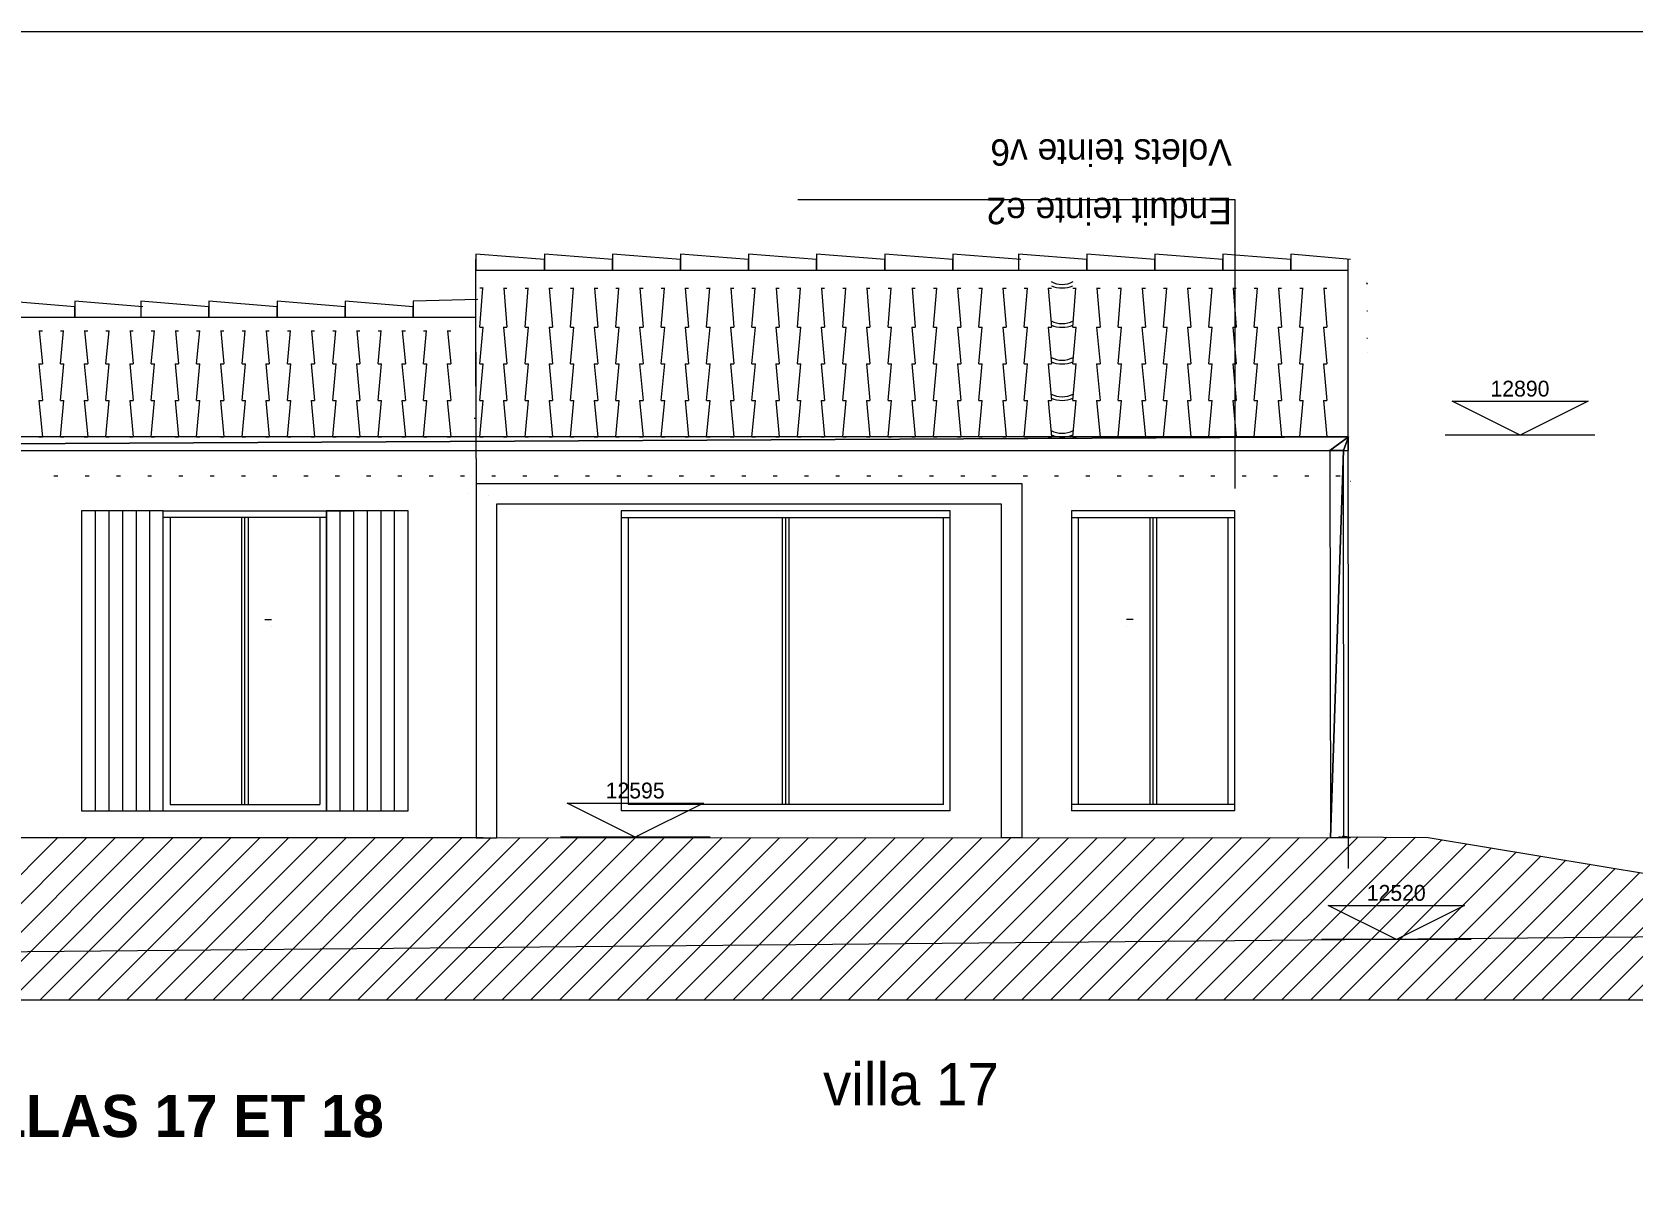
# Model space of a CAD drawing. Header units: metres. Extents: x -36.1 to 26, y -0.1 to 41.9.
# Drawn here: x -1.2 to 10.55, y 33.36 to 41.86 of the extents above; entities that cross this region are included whole.
import ezdxf
from ezdxf.enums import TextEntityAlignment as Align
from ezdxf.lldxf.tags import DXFTag

# ---------------------------------------------------------------- set-up
doc = ezdxf.new("R2010")
doc.units = ezdxf.units.M
doc.header["$MEASUREMENT"] = 0
for name, color, linetype in [('Calque commun', 7, 'Continuous'), ('Calque59', 7, 'Continuous'), ('Calque79', 7, 'Continuous'), ('Textes', 7, 'Continuous')]:
    doc.layers.add(name, color=color, linetype=linetype)
doc.styles.add('Century Gothic11', font='GOTHIC.TTF', dxfattribs={"height": 0.193938})
doc.styles.add('Century Gothic2', font='GOTHIC.TTF', dxfattribs={"height": 0.116363})
doc.styles.add('Century Gothic8', font='GOTHICB.TTF', dxfattribs={"height": 0.31023})
doc.styles.add('Century Gothic9', font='GOTHIC.TTF', dxfattribs={"height": 0.310302})
tags = doc.linetypes.add('HIDDEN', pattern=[0.375, 0.25, -0.125]).pattern_tags.tags
tags[6:7] = [DXFTag(74, 4), DXFTag(75, 0), DXFTag(340, '0'), DXFTag(46, 1.0), DXFTag(50, 0.0), DXFTag(44, 0.0), DXFTag(45, 0.0)]
tags[4:5] = [DXFTag(74, 4), DXFTag(75, 0), DXFTag(340, '0'), DXFTag(46, 1.0), DXFTag(50, 0.0), DXFTag(44, 0.0), DXFTag(45, 0.0)]

# ---------------------------------------------------------------- blocks, each defined once
blk = doc.blocks.new('Block4')
at = {"layer": 'Calque commun', "color": 0, "linetype": 'Continuous', "lineweight": 9}
blk.add_line((-0.55, 0), (0.55, 0), dxfattribs=at)
blk.add_polyline3d([(-0.5, 0.25, 0), (0, 0, 0), (0.5, 0.25, 0), (-0.5, 0.25, 0)], dxfattribs=at)
blk = doc.blocks.new('Lvl1')
at = {"layer": 'Calque commun', "color": 0, "linetype": 'ByBlock', "lineweight": -2}
blk.add_blockref('Block4', (0, 0), dxfattribs=at)
blk = doc.blocks.new('new234')
at = {"layer": 'Calque commun', "color": 5, "linetype": 'ByBlock', "lineweight": -2, "extrusion": (0, 0, -1), "xscale": -1, "yscale": -1, "zscale": -1, "rotation": -180}
blk.add_blockref('Lvl1', (-8.82, 35.189), dxfattribs=at)
at = {"layer": 'Calque commun', "color": 5, "linetype": 'ByBlock', "lineweight": -2, "style": 'Century Gothic2'}
blk.add_text('12520', height=0.1164, dxfattribs=at).set_placement((8.819, 35.439), align=Align.BOTTOM_CENTER)
blk = doc.blocks.new('new236')
at = {"layer": 'Calque commun', "color": 5, "linetype": 'ByBlock', "lineweight": -2, "extrusion": (0, 0, -1), "xscale": -1, "yscale": -1, "zscale": -1, "rotation": -180}
blk.add_blockref('Lvl1', (-9.729, 38.894), dxfattribs=at)
at = {"layer": 'Calque commun', "color": 5, "linetype": 'ByBlock', "lineweight": -2, "style": 'Century Gothic2'}
blk.add_text('12890', height=0.1164, dxfattribs=at).set_placement((9.728, 39.144), align=Align.BOTTOM_CENTER)
blk = doc.blocks.new('new240')
at = {"layer": 'Calque commun', "color": 5, "linetype": 'ByBlock', "lineweight": -2, "extrusion": (0, 0, -1), "xscale": -1, "yscale": -1, "zscale": -1, "rotation": -180}
blk.add_blockref('Lvl1', (-3.229, 35.941), dxfattribs=at)
at = {"layer": 'Calque commun', "color": 5, "linetype": 'ByBlock', "lineweight": -2, "style": 'Century Gothic2'}
blk.add_text('12595', height=0.1164, dxfattribs=at).set_placement((3.228, 36.191), align=Align.BOTTOM_CENTER)
blk = doc.blocks.new('hatch5')
at = {"layer": 'Calque commun', "color": 8, "linetype": 'Continuous', "lineweight": 9}
for p, q in [((0.961, 36.135), (0.961, 38.34)), ((1.061, 36.135), (1.061, 38.34)), ((1.161, 36.135), (1.161, 38.34)), ((1.261, 36.135), (1.261, 38.34)), ((1.361, 36.135), (1.361, 38.34)), ((1.461, 36.135), (1.461, 38.34))]:
    blk.add_line(p, q, dxfattribs=at)
mesh = blk.add_polyface(dxfattribs=at)
corners = [(0.961, 38.34), (0.961, 36.135), (1.561, 36.135), (1.561, 38.34)]
mesh.append_faces([[corners[k] for k in face] for face in [(0, 1, 2, 3)]], dxfattribs={"color": 8})
blk = doc.blocks.new('hatch6')
at = {"layer": 'Calque commun', "color": 8, "linetype": 'Continuous', "lineweight": 9}
for p, q in [((-0.839, 38.34), (-0.839, 36.135)), ((-0.739, 38.34), (-0.739, 36.135)), ((-0.639, 38.34), (-0.639, 36.135)), ((-0.539, 38.34), (-0.539, 36.135)), ((-0.439, 38.34), (-0.439, 36.135)), ((-0.339, 38.34), (-0.339, 36.135))]:
    blk.add_line(p, q, dxfattribs=at)
mesh = blk.add_polyface(dxfattribs=at)
corners = [(-0.239, 38.34), (-0.839, 38.34), (-0.839, 36.135), (-0.239, 36.135)]
mesh.append_faces([[corners[k] for k in face] for face in [(0, 1, 2, 3)]], dxfattribs={"color": 8})
blk = doc.blocks.new('toit facade 17 18')
at = {"layer": 'Calque commun', "color": 7, "linetype": 'Continuous', "lineweight": 9}
for p, q in [((83.629, -19.825), (83.628, -18.469)), ((90.038, -22.944), (90.037, -18.469)), ((83.629, -19.93), (83.628, -18.871))]:
    blk.add_line(p, q, dxfattribs=at)
at = {"layer": 'Calque commun', "color": 32, "linetype": 'Continuous', "lineweight": 9}
blk.add_line((83.616, -19.635), (83.625, -19.635), dxfattribs=at)
at = {"layer": 'Calque59', "color": 32, "linetype": 'Continuous', "lineweight": 9}
for p, q in [((83.656, -18.677), (83.681, -18.677)), ((83.656, -18.966), (83.679, -18.678)), ((83.831, -18.678), (83.856, -18.678)), ((83.833, -18.678), (83.856, -18.966)), ((83.99, -18.966), (84.013, -18.678)), ((83.99, -18.678), (84.015, -18.678)), ((84.165, -18.678), (84.19, -18.678)), ((84.166, -18.678), (84.19, -18.966)), ((84.323, -18.966), (84.346, -18.678)), ((84.323, -18.678), (84.348, -18.678)), ((84.498, -18.678), (84.523, -18.678)), ((84.5, -18.678), (84.523, -18.966)), ((84.656, -18.966), (84.679, -18.678)), ((84.656, -18.678), (84.681, -18.678)), ((84.831, -18.678), (84.856, -18.678)), ((84.833, -18.678), (84.856, -18.966)), ((84.99, -18.966), (85.013, -18.678)), ((84.99, -18.678), (85.015, -18.678)), ((85.165, -18.678), (85.19, -18.678)), ((85.166, -18.678), (85.19, -18.966)), ((85.323, -18.966), (85.346, -18.678)), ((85.323, -18.678), (85.348, -18.678)), ((85.498, -18.678), (85.523, -18.678)), ((85.5, -18.678), (85.523, -18.966)), ((85.656, -18.966), (85.679, -18.678)), ((85.656, -18.678), (85.681, -18.678)), ((85.831, -18.678), (85.856, -18.678)), ((85.833, -18.678), (85.856, -18.966)), ((85.99, -18.966), (86.013, -18.678)), ((85.99, -18.678), (86.015, -18.678)), ((86.165, -18.678), (86.19, -18.678)), ((86.166, -18.678), (86.19, -18.966)), ((86.323, -18.966), (86.346, -18.678)), ((86.323, -18.678), (86.348, -18.678)), ((86.498, -18.678), (86.523, -18.678)), ((86.5, -18.678), (86.523, -18.966)), ((86.656, -18.966), (86.679, -18.678)), ((86.656, -18.678), (86.681, -18.678)), ((86.831, -18.678), (86.856, -18.678)), ((86.833, -18.678), (86.856, -18.966)), ((86.99, -18.966), (87.013, -18.678)), ((86.99, -18.678), (87.015, -18.678)), ((87.165, -18.678), (87.19, -18.678)), ((87.166, -18.678), (87.19, -18.966)), ((87.323, -18.966), (87.346, -18.678)), ((87.323, -18.678), (87.348, -18.678)), ((87.498, -18.678), (87.523, -18.678)), ((87.5, -18.678), (87.523, -18.966)), ((87.656, -18.966), (87.679, -18.678)), ((87.656, -18.678), (87.681, -18.678)), ((87.831, -18.678), (87.856, -18.678)), ((87.833, -18.678), (87.856, -18.966)), ((88.013, -18.966), (88.036, -18.678)), ((88.013, -18.678), (88.038, -18.678)), ((88.188, -18.678), (88.213, -18.678)), ((88.19, -18.678), (88.213, -18.966)), ((88.346, -18.966), (88.369, -18.678)), ((88.346, -18.678), (88.371, -18.678)), ((88.521, -18.678), (88.546, -18.678)), ((88.523, -18.678), (88.546, -18.966)), ((88.68, -18.966), (88.703, -18.678)), ((88.68, -18.678), (88.705, -18.678)), ((88.855, -18.678), (88.879, -18.678)), ((88.856, -18.678), (88.879, -18.966)), ((89.013, -18.966), (89.036, -18.678)), ((89.013, -18.678), (89.038, -18.678)), ((89.188, -18.678), (89.213, -18.678)), ((89.19, -18.678), (89.213, -18.966)), ((89.346, -18.966), (89.369, -18.678)), ((89.346, -18.678), (89.371, -18.678)), ((89.521, -18.678), (89.546, -18.678)), ((89.523, -18.678), (89.546, -18.966)), ((89.68, -18.966), (89.703, -18.678)), ((89.68, -18.678), (89.705, -18.678)), ((89.855, -18.678), (89.879, -18.678)), ((89.856, -18.678), (89.879, -18.966)), ((80.418, -18.993), (80.443, -18.993)), ((80.42, -18.993), (80.443, -19.235)), ((80.576, -19.235), (80.599, -18.993)), ((80.576, -18.993), (80.601, -18.993)), ((80.751, -18.993), (80.776, -18.993)), ((80.753, -18.993), (80.776, -19.235)), ((80.91, -19.235), (80.933, -18.993)), ((80.91, -18.993), (80.935, -18.993)), ((81.085, -18.993), (81.11, -18.993)), ((81.087, -18.993), (81.11, -19.235)), ((81.243, -19.235), (81.266, -18.993)), ((81.243, -18.993), (81.268, -18.993)), ((81.418, -18.993), (81.443, -18.993)), ((81.42, -18.993), (81.443, -19.235)), ((81.576, -19.235), (81.599, -18.993)), ((81.576, -18.993), (81.601, -18.993)), ((81.751, -18.993), (81.776, -18.993)), ((81.753, -18.993), (81.776, -19.235)), ((81.91, -19.235), (81.933, -18.993)), ((81.91, -18.993), (81.935, -18.993)), ((82.085, -18.993), (82.11, -18.993)), ((82.087, -18.993), (82.11, -19.235)), ((82.243, -19.235), (82.266, -18.993)), ((82.243, -18.993), (82.268, -18.993)), ((82.418, -18.993), (82.443, -18.993)), ((82.42, -18.993), (82.443, -19.235)), ((82.576, -19.235), (82.599, -18.993)), ((82.576, -18.993), (82.601, -18.993)), ((82.751, -18.993), (82.776, -18.993)), ((82.753, -18.993), (82.776, -19.235)), ((82.91, -19.235), (82.933, -18.993)), ((82.91, -18.993), (82.935, -18.993)), ((83.085, -18.993), (83.11, -18.993)), ((83.087, -18.993), (83.11, -19.235)), ((83.243, -19.235), (83.266, -18.993)), ((83.243, -18.993), (83.268, -18.993)), ((83.418, -18.993), (83.443, -18.993)), ((83.42, -18.993), (83.443, -19.235)), ((83.656, -19.234), (83.681, -18.966)), ((83.656, -18.966), (83.681, -18.966)), ((83.831, -18.966), (83.856, -19.235)), ((83.831, -18.966), (83.856, -18.966)), ((83.99, -19.235), (84.015, -18.966)), ((83.99, -18.966), (84.015, -18.966)), ((84.165, -18.966), (84.19, -19.235)), ((84.165, -18.966), (84.19, -18.966)), ((84.323, -19.235), (84.348, -18.966)), ((84.323, -18.966), (84.348, -18.966)), ((84.498, -18.966), (84.523, -19.235)), ((84.498, -18.966), (84.523, -18.966)), ((84.656, -19.235), (84.681, -18.966)), ((84.656, -18.966), (84.681, -18.966)), ((84.831, -18.966), (84.856, -19.235)), ((84.831, -18.966), (84.856, -18.966)), ((84.99, -19.235), (85.015, -18.966)), ((84.99, -18.966), (85.015, -18.966)), ((85.165, -18.966), (85.19, -19.235)), ((85.165, -18.966), (85.19, -18.966)), ((85.323, -19.235), (85.348, -18.966)), ((85.323, -18.966), (85.348, -18.966)), ((85.498, -18.966), (85.523, -19.235)), ((85.498, -18.966), (85.523, -18.966)), ((85.656, -19.235), (85.681, -18.966)), ((85.656, -18.966), (85.681, -18.966)), ((85.831, -18.966), (85.856, -19.235)), ((85.831, -18.966), (85.856, -18.966)), ((85.99, -19.235), (86.015, -18.966)), ((85.99, -18.966), (86.015, -18.966)), ((86.165, -18.966), (86.19, -19.235)), ((86.165, -18.966), (86.19, -18.966)), ((86.323, -19.235), (86.348, -18.966)), ((86.323, -18.966), (86.348, -18.966)), ((86.498, -18.966), (86.523, -19.235)), ((86.498, -18.966), (86.523, -18.966)), ((86.656, -19.235), (86.681, -18.966)), ((86.656, -18.966), (86.681, -18.966)), ((86.831, -18.966), (86.856, -19.235)), ((86.831, -18.966), (86.856, -18.966)), ((86.99, -19.235), (87.015, -18.966)), ((86.99, -18.966), (87.015, -18.966)), ((87.165, -18.966), (87.19, -19.235)), ((87.165, -18.966), (87.19, -18.966)), ((87.323, -19.235), (87.348, -18.966)), ((87.323, -18.966), (87.348, -18.966)), ((87.498, -18.966), (87.523, -19.235)), ((87.498, -18.966), (87.523, -18.966)), ((87.656, -19.235), (87.681, -18.966)), ((87.656, -18.966), (87.681, -18.966)), ((87.831, -18.966), (87.856, -19.235)), ((87.831, -18.966), (87.856, -18.966)), ((88.013, -19.235), (88.038, -18.966)), ((88.013, -18.966), (88.038, -18.966)), ((88.188, -18.966), (88.213, -19.235)), ((88.188, -18.966), (88.213, -18.966)), ((88.346, -19.235), (88.371, -18.966)), ((88.346, -18.966), (88.371, -18.966)), ((88.521, -18.966), (88.546, -19.235)), ((88.521, -18.966), (88.546, -18.966)), ((88.68, -19.235), (88.705, -18.966)), ((88.68, -18.966), (88.705, -18.966)), ((88.855, -18.966), (88.879, -19.235)), ((88.855, -18.966), (88.879, -18.966)), ((89.013, -19.235), (89.038, -18.966)), ((89.013, -18.966), (89.038, -18.966)), ((89.188, -18.966), (89.213, -19.235)), ((89.188, -18.966), (89.213, -18.966)), ((89.346, -19.235), (89.371, -18.966)), ((89.346, -18.966), (89.371, -18.966)), ((89.521, -18.966), (89.546, -19.235)), ((89.521, -18.966), (89.546, -18.966)), ((89.68, -19.235), (89.705, -18.966)), ((89.68, -18.966), (89.705, -18.966)), ((89.855, -18.966), (89.879, -19.235)), ((89.855, -18.966), (89.879, -18.966)), ((80.418, -19.235), (80.443, -19.504)), ((80.418, -19.235), (80.443, -19.235)), ((80.576, -19.504), (80.601, -19.235)), ((80.576, -19.235), (80.601, -19.235)), ((80.751, -19.235), (80.776, -19.504)), ((80.751, -19.235), (80.776, -19.235)), ((80.91, -19.504), (80.935, -19.235)), ((80.91, -19.235), (80.935, -19.235)), ((81.085, -19.235), (81.11, -19.504)), ((81.085, -19.235), (81.11, -19.235)), ((81.243, -19.504), (81.268, -19.235)), ((81.243, -19.235), (81.268, -19.235)), ((81.418, -19.235), (81.443, -19.504)), ((81.418, -19.235), (81.443, -19.235)), ((81.576, -19.504), (81.601, -19.235)), ((81.576, -19.235), (81.601, -19.235)), ((81.751, -19.235), (81.776, -19.504)), ((81.751, -19.235), (81.776, -19.235)), ((81.91, -19.504), (81.935, -19.235)), ((81.91, -19.235), (81.935, -19.235)), ((82.085, -19.235), (82.11, -19.504)), ((82.085, -19.235), (82.11, -19.235)), ((82.243, -19.504), (82.268, -19.235)), ((82.243, -19.235), (82.268, -19.235)), ((82.418, -19.235), (82.443, -19.504)), ((82.418, -19.235), (82.443, -19.235)), ((82.576, -19.504), (82.601, -19.235)), ((82.576, -19.235), (82.601, -19.235)), ((82.751, -19.235), (82.776, -19.504)), ((82.751, -19.235), (82.776, -19.235)), ((82.91, -19.504), (82.935, -19.235)), ((82.91, -19.235), (82.935, -19.235)), ((83.085, -19.235), (83.11, -19.504)), ((83.085, -19.235), (83.11, -19.235)), ((83.243, -19.504), (83.268, -19.235)), ((83.243, -19.235), (83.268, -19.235)), ((83.418, -19.235), (83.443, -19.504)), ((83.418, -19.235), (83.443, -19.235)), ((83.656, -19.503), (83.681, -19.234)), ((83.656, -19.234), (83.681, -19.234)), ((83.831, -19.235), (83.856, -19.504)), ((83.831, -19.235), (83.856, -19.235)), ((83.99, -19.504), (84.015, -19.235)), ((83.99, -19.235), (84.015, -19.235)), ((84.165, -19.235), (84.19, -19.504)), ((84.165, -19.235), (84.19, -19.235)), ((84.323, -19.504), (84.348, -19.235)), ((84.323, -19.235), (84.348, -19.235)), ((84.498, -19.235), (84.523, -19.504)), ((84.498, -19.235), (84.523, -19.235)), ((84.656, -19.504), (84.681, -19.235)), ((84.656, -19.235), (84.681, -19.235)), ((84.831, -19.235), (84.856, -19.504)), ((84.831, -19.235), (84.856, -19.235)), ((84.99, -19.504), (85.015, -19.235)), ((84.99, -19.235), (85.015, -19.235)), ((85.165, -19.235), (85.19, -19.504)), ((85.165, -19.235), (85.19, -19.235)), ((85.323, -19.504), (85.348, -19.235)), ((85.323, -19.235), (85.348, -19.235)), ((85.498, -19.235), (85.523, -19.504)), ((85.498, -19.235), (85.523, -19.235)), ((85.656, -19.504), (85.681, -19.235)), ((85.656, -19.235), (85.681, -19.235)), ((85.831, -19.235), (85.856, -19.504)), ((85.831, -19.235), (85.856, -19.235)), ((85.99, -19.504), (86.015, -19.235)), ((85.99, -19.235), (86.015, -19.235)), ((86.165, -19.235), (86.19, -19.504)), ((86.165, -19.235), (86.19, -19.235)), ((86.323, -19.504), (86.348, -19.235)), ((86.323, -19.235), (86.348, -19.235)), ((86.498, -19.235), (86.523, -19.504)), ((86.498, -19.235), (86.523, -19.235)), ((86.656, -19.504), (86.681, -19.235)), ((86.656, -19.235), (86.681, -19.235)), ((86.831, -19.235), (86.856, -19.504)), ((86.831, -19.235), (86.856, -19.235)), ((86.99, -19.504), (87.015, -19.235)), ((86.99, -19.235), (87.015, -19.235)), ((87.165, -19.235), (87.19, -19.504)), ((87.165, -19.235), (87.19, -19.235)), ((87.323, -19.504), (87.348, -19.235)), ((87.323, -19.235), (87.348, -19.235)), ((87.498, -19.235), (87.523, -19.504)), ((87.498, -19.235), (87.523, -19.235)), ((87.656, -19.504), (87.681, -19.235)), ((87.656, -19.235), (87.681, -19.235)), ((87.831, -19.235), (87.856, -19.504)), ((87.831, -19.235), (87.856, -19.235)), ((88.013, -19.504), (88.038, -19.235)), ((88.013, -19.235), (88.038, -19.235)), ((88.188, -19.235), (88.213, -19.504)), ((88.188, -19.235), (88.213, -19.235)), ((88.346, -19.504), (88.371, -19.235)), ((88.346, -19.235), (88.371, -19.235)), ((88.521, -19.235), (88.546, -19.504)), ((88.521, -19.235), (88.546, -19.235)), ((88.68, -19.504), (88.705, -19.235)), ((88.68, -19.235), (88.705, -19.235)), ((88.855, -19.235), (88.879, -19.504)), ((88.855, -19.235), (88.879, -19.235)), ((89.013, -19.504), (89.038, -19.235)), ((89.013, -19.235), (89.038, -19.235)), ((89.188, -19.235), (89.213, -19.504)), ((89.188, -19.235), (89.213, -19.235)), ((89.346, -19.504), (89.371, -19.235)), ((89.346, -19.235), (89.371, -19.235)), ((89.521, -19.235), (89.546, -19.504)), ((89.521, -19.235), (89.546, -19.235)), ((89.68, -19.504), (89.705, -19.235)), ((89.68, -19.235), (89.705, -19.235)), ((89.855, -19.235), (89.879, -19.504)), ((89.855, -19.235), (89.879, -19.235)), ((80.418, -19.504), (80.443, -19.772)), ((80.418, -19.504), (80.443, -19.504)), ((80.576, -19.772), (80.601, -19.504)), ((80.576, -19.504), (80.601, -19.504)), ((80.751, -19.504), (80.776, -19.772)), ((80.751, -19.504), (80.776, -19.504)), ((80.91, -19.772), (80.935, -19.504)), ((80.91, -19.504), (80.935, -19.504)), ((81.085, -19.504), (81.11, -19.772)), ((81.085, -19.504), (81.11, -19.504)), ((81.243, -19.772), (81.268, -19.504)), ((81.243, -19.504), (81.268, -19.504)), ((81.418, -19.504), (81.443, -19.772)), ((81.418, -19.504), (81.443, -19.504)), ((81.576, -19.772), (81.601, -19.504)), ((81.576, -19.504), (81.601, -19.504)), ((81.751, -19.504), (81.776, -19.772)), ((81.751, -19.504), (81.776, -19.504)), ((81.91, -19.772), (81.935, -19.504)), ((81.91, -19.504), (81.935, -19.504)), ((82.085, -19.504), (82.11, -19.772)), ((82.085, -19.504), (82.11, -19.504)), ((82.243, -19.772), (82.268, -19.504)), ((82.243, -19.504), (82.268, -19.504)), ((82.418, -19.504), (82.443, -19.772)), ((82.418, -19.504), (82.443, -19.504)), ((82.576, -19.772), (82.601, -19.504)), ((82.576, -19.504), (82.601, -19.504)), ((82.751, -19.504), (82.776, -19.772)), ((82.751, -19.504), (82.776, -19.504)), ((82.91, -19.772), (82.935, -19.504)), ((82.91, -19.504), (82.935, -19.504)), ((83.085, -19.504), (83.11, -19.772)), ((83.085, -19.504), (83.11, -19.504)), ((83.243, -19.772), (83.268, -19.504)), ((83.243, -19.504), (83.268, -19.504)), ((83.418, -19.504), (83.443, -19.772)), ((83.418, -19.504), (83.443, -19.504)), ((83.656, -19.772), (83.681, -19.503)), ((83.656, -19.503), (83.681, -19.503)), ((83.831, -19.504), (83.856, -19.772)), ((83.831, -19.504), (83.856, -19.504)), ((83.99, -19.772), (84.015, -19.504)), ((83.99, -19.504), (84.015, -19.504)), ((84.165, -19.504), (84.19, -19.772)), ((84.165, -19.504), (84.19, -19.504)), ((84.323, -19.772), (84.348, -19.504)), ((84.323, -19.504), (84.348, -19.504)), ((84.498, -19.504), (84.523, -19.772)), ((84.498, -19.504), (84.523, -19.504)), ((84.656, -19.772), (84.681, -19.504)), ((84.656, -19.504), (84.681, -19.504)), ((84.831, -19.504), (84.856, -19.772)), ((84.831, -19.504), (84.856, -19.504)), ((84.99, -19.772), (85.015, -19.504)), ((84.99, -19.504), (85.015, -19.504)), ((85.165, -19.504), (85.19, -19.772)), ((85.165, -19.504), (85.19, -19.504)), ((85.323, -19.772), (85.348, -19.504)), ((85.323, -19.504), (85.348, -19.504)), ((85.498, -19.504), (85.523, -19.772)), ((85.498, -19.504), (85.523, -19.504)), ((85.656, -19.772), (85.681, -19.504)), ((85.656, -19.504), (85.681, -19.504)), ((85.831, -19.504), (85.856, -19.772)), ((85.831, -19.504), (85.856, -19.504)), ((85.99, -19.772), (86.015, -19.504)), ((85.99, -19.504), (86.015, -19.504)), ((86.165, -19.504), (86.19, -19.772)), ((86.165, -19.504), (86.19, -19.504)), ((86.323, -19.772), (86.348, -19.504)), ((86.323, -19.504), (86.348, -19.504)), ((86.498, -19.504), (86.523, -19.772)), ((86.498, -19.504), (86.523, -19.504)), ((86.656, -19.772), (86.681, -19.504)), ((86.656, -19.504), (86.681, -19.504)), ((86.831, -19.504), (86.856, -19.772)), ((86.831, -19.504), (86.856, -19.504)), ((86.99, -19.772), (87.015, -19.504)), ((86.99, -19.504), (87.015, -19.504)), ((87.165, -19.504), (87.19, -19.772)), ((87.165, -19.504), (87.19, -19.504)), ((87.323, -19.772), (87.348, -19.504)), ((87.323, -19.504), (87.348, -19.504)), ((87.498, -19.504), (87.523, -19.772)), ((87.498, -19.504), (87.523, -19.504)), ((87.656, -19.772), (87.681, -19.504)), ((87.656, -19.504), (87.681, -19.504)), ((87.831, -19.504), (87.856, -19.772)), ((87.831, -19.504), (87.856, -19.504)), ((88.013, -19.772), (88.038, -19.504)), ((88.013, -19.504), (88.038, -19.504)), ((88.188, -19.504), (88.213, -19.772)), ((88.188, -19.504), (88.213, -19.504)), ((88.346, -19.772), (88.371, -19.504)), ((88.346, -19.504), (88.371, -19.504)), ((88.521, -19.504), (88.546, -19.772)), ((88.521, -19.504), (88.546, -19.504)), ((88.68, -19.772), (88.705, -19.504)), ((88.68, -19.504), (88.705, -19.504)), ((88.855, -19.504), (88.879, -19.772)), ((88.855, -19.504), (88.879, -19.504)), ((89.013, -19.772), (89.038, -19.504)), ((89.013, -19.504), (89.038, -19.504)), ((89.188, -19.504), (89.213, -19.772)), ((89.188, -19.504), (89.213, -19.504)), ((89.346, -19.772), (89.371, -19.504)), ((89.346, -19.504), (89.371, -19.504)), ((89.521, -19.504), (89.546, -19.772)), ((89.521, -19.504), (89.546, -19.504)), ((89.68, -19.772), (89.705, -19.504)), ((89.68, -19.504), (89.705, -19.504)), ((89.855, -19.504), (89.879, -19.772)), ((89.855, -19.504), (89.879, -19.504)), ((80.418, -19.772), (80.443, -19.772)), ((80.576, -19.772), (80.601, -19.772)), ((80.751, -19.772), (80.776, -19.772)), ((80.91, -19.772), (80.935, -19.772)), ((81.085, -19.772), (81.11, -19.772)), ((81.243, -19.772), (81.268, -19.772)), ((81.418, -19.772), (81.443, -19.772)), ((81.576, -19.772), (81.601, -19.772)), ((81.751, -19.772), (81.776, -19.772)), ((81.91, -19.772), (81.935, -19.772)), ((82.085, -19.772), (82.11, -19.772)), ((82.243, -19.772), (82.268, -19.772)), ((82.418, -19.772), (82.443, -19.772)), ((82.576, -19.772), (82.601, -19.772)), ((82.751, -19.772), (82.776, -19.772)), ((82.91, -19.772), (82.935, -19.772)), ((83.085, -19.772), (83.11, -19.772)), ((83.243, -19.772), (83.268, -19.772)), ((83.418, -19.772), (83.443, -19.772)), ((83.656, -19.772), (83.681, -19.772)), ((83.831, -19.772), (83.856, -19.772)), ((83.99, -19.772), (84.015, -19.772)), ((84.165, -19.772), (84.19, -19.772)), ((84.323, -19.772), (84.348, -19.772)), ((84.498, -19.772), (84.523, -19.772)), ((84.656, -19.772), (84.681, -19.772)), ((84.831, -19.772), (84.856, -19.772)), ((84.99, -19.772), (85.015, -19.772)), ((85.165, -19.772), (85.19, -19.772)), ((85.323, -19.772), (85.348, -19.772)), ((85.498, -19.772), (85.523, -19.772)), ((85.656, -19.772), (85.681, -19.772)), ((85.831, -19.772), (85.856, -19.772)), ((85.99, -19.772), (86.015, -19.772)), ((86.165, -19.772), (86.19, -19.772)), ((86.323, -19.772), (86.348, -19.772)), ((86.498, -19.772), (86.523, -19.772)), ((86.656, -19.772), (86.681, -19.772)), ((86.831, -19.772), (86.856, -19.772)), ((86.99, -19.772), (87.015, -19.772)), ((87.165, -19.772), (87.19, -19.772)), ((87.323, -19.772), (87.348, -19.772)), ((87.498, -19.772), (87.523, -19.772)), ((87.656, -19.772), (87.681, -19.772)), ((87.831, -19.772), (87.856, -19.772)), ((88.013, -19.772), (88.038, -19.772)), ((88.188, -19.772), (88.213, -19.772)), ((88.346, -19.772), (88.371, -19.772)), ((88.521, -19.772), (88.546, -19.772)), ((88.68, -19.772), (88.705, -19.772)), ((88.855, -19.772), (88.879, -19.772)), ((89.013, -19.772), (89.038, -19.772)), ((89.188, -19.772), (89.213, -19.772)), ((89.346, -19.772), (89.371, -19.772)), ((89.521, -19.772), (89.546, -19.772)), ((89.68, -19.772), (89.705, -19.772)), ((89.855, -19.772), (89.879, -19.772)), ((80.528, -20.058), (80.557, -20.058)), ((80.757, -20.058), (80.787, -20.058)), ((80.987, -20.058), (81.017, -20.058)), ((81.217, -20.058), (81.246, -20.058)), ((81.446, -20.058), (81.476, -20.058)), ((81.676, -20.058), (81.706, -20.058)), ((81.906, -20.058), (81.936, -20.058)), ((82.136, -20.058), (82.165, -20.058)), ((82.365, -20.058), (82.395, -20.058)), ((82.595, -20.058), (82.625, -20.058)), ((82.825, -20.058), (82.855, -20.058)), ((83.055, -20.058), (83.084, -20.058)), ((83.284, -20.058), (83.314, -20.058)), ((83.514, -20.058), (83.544, -20.058)), ((83.744, -20.058), (83.773, -20.058)), ((83.973, -20.058), (84.003, -20.058)), ((84.203, -20.058), (84.233, -20.058)), ((84.433, -20.058), (84.463, -20.058)), ((84.663, -20.058), (84.692, -20.058)), ((84.892, -20.058), (84.922, -20.058)), ((85.122, -20.058), (85.152, -20.058)), ((85.352, -20.058), (85.382, -20.058)), ((85.582, -20.058), (85.611, -20.058)), ((85.811, -20.058), (85.841, -20.058)), ((86.041, -20.058), (86.071, -20.058)), ((86.271, -20.058), (86.3, -20.058)), ((86.5, -20.058), (86.53, -20.058)), ((86.73, -20.058), (86.76, -20.058)), ((86.96, -20.058), (86.99, -20.058)), ((87.19, -20.058), (87.219, -20.058)), ((87.419, -20.058), (87.449, -20.058)), ((87.649, -20.058), (87.679, -20.058)), ((87.879, -20.058), (87.909, -20.058)), ((88.109, -20.058), (88.138, -20.058)), ((88.338, -20.058), (88.368, -20.058)), ((88.568, -20.058), (88.598, -20.058)), ((88.798, -20.058), (88.828, -20.058)), ((89.028, -20.058), (89.057, -20.058)), ((89.257, -20.058), (89.287, -20.058)), ((89.487, -20.058), (89.517, -20.058)), ((89.717, -20.058), (89.746, -20.058)), ((89.946, -20.058), (89.976, -20.058))]:
    blk.add_line(p, q, dxfattribs=at)
for points in [[(84.131, -18.469, 0), (83.628, -18.429, 0), (83.628, -18.546, 0), (84.131, -18.546, 0), (84.131, -18.469, 0)], [(84.631, -18.469, 0), (84.131, -18.429, 0), (84.131, -18.546, 0), (84.631, -18.546, 0), (84.631, -18.469, 0)], [(85.131, -18.469, 0), (84.631, -18.429, 0), (84.631, -18.546, 0), (85.131, -18.546, 0), (85.131, -18.469, 0)], [(85.631, -18.469, 0), (85.131, -18.429, 0), (85.131, -18.546, 0), (85.631, -18.546, 0), (85.631, -18.469, 0)], [(86.131, -18.469, 0), (85.631, -18.429, 0), (85.631, -18.546, 0), (86.131, -18.546, 0), (86.131, -18.469, 0)], [(86.631, -18.469, 0), (86.131, -18.429, 0), (86.131, -18.546, 0), (86.631, -18.546, 0), (86.631, -18.469, 0)], [(87.131, -18.469, 0), (86.631, -18.429, 0), (86.631, -18.546, 0), (87.131, -18.546, 0), (87.131, -18.469, 0)], [(87.63, -18.469, 0), (87.131, -18.429, 0), (87.131, -18.546, 0), (87.615, -18.546, 0)], [(88.115, -18.469, 0), (87.615, -18.429, 0), (87.615, -18.546, 0), (88.115, -18.546, 0), (88.115, -18.469, 0)], [(88.615, -18.469, 0), (88.115, -18.429, 0), (88.115, -18.546, 0), (88.615, -18.546, 0), (88.615, -18.469, 0)], [(89.115, -18.469, 0), (88.615, -18.429, 0), (88.615, -18.546, 0), (89.115, -18.546, 0), (89.115, -18.469, 0)], [(89.615, -18.469, 0), (89.115, -18.429, 0), (89.115, -18.546, 0), (89.615, -18.546, 0), (89.615, -18.469, 0)], [(90.052, -18.469, 0), (89.615, -18.429, 0), (89.615, -18.546, 0), (90.037, -18.546, 0)], [(80.682, -18.815, 0), (80.182, -18.775, 0), (80.182, -18.893, 0), (80.682, -18.893, 0), (80.682, -18.815, 0)], [(81.181, -18.815, 0), (80.682, -18.775, 0), (80.682, -18.893, 0), (81.167, -18.893, 0)], [(81.667, -18.815, 0), (81.167, -18.775, 0), (81.167, -18.893, 0), (81.667, -18.893, 0), (81.667, -18.815, 0)], [(82.167, -18.815, 0), (81.667, -18.775, 0), (81.667, -18.893, 0), (82.167, -18.893, 0), (82.167, -18.815, 0)], [(82.667, -18.815, 0), (82.167, -18.775, 0), (82.167, -18.893, 0), (82.667, -18.893, 0), (82.667, -18.815, 0)], [(83.167, -18.815, 0), (82.667, -18.775, 0), (82.667, -18.893, 0), (83.167, -18.893, 0), (83.167, -18.815, 0)], [(83.643, -18.762, 0), (83.167, -18.775, 0), (83.167, -18.893, 0), (83.628, -18.893, 0)]]:
    blk.add_polyline3d(points, dxfattribs=at)
for centre, radius, start, end in [((87.935, -18.477), 0.174, 241.9328, 297.8162), ((87.935, -18.465), 0.212, 247.9118, 291.8388), ((87.935, -18.765), 0.174, 241.9325, 297.8163), ((87.935, -18.754), 0.212, 247.9128, 291.8384), ((87.935, -19.034), 0.174, 241.9322, 297.8167), ((87.935, -19.023), 0.212, 247.9119, 291.8388), ((87.935, -19.303), 0.174, 241.9316, 297.8169), ((87.935, -19.291), 0.212, 247.9126, 291.8385), ((87.935, -19.571), 0.174, 241.9318, 297.8167), ((87.935, -19.56), 0.212, 247.9127, 291.8385)]:
    blk.add_arc(centre, radius, start, end, dxfattribs=at)
blk = doc.blocks.new('hatch14')
at = {"layer": 'Calque commun', "color": 7, "linetype": 'Continuous', "lineweight": 9}
for p, q in [((-2.207, 34.744), (-1.013, 35.938)), ((-1.995, 34.744), (-0.801, 35.938)), ((-1.783, 34.744), (-0.589, 35.938)), ((-1.571, 34.744), (-0.377, 35.938)), ((-1.359, 34.744), (-0.165, 35.938)), ((-1.146, 34.744), (0.047, 35.938)), ((-0.934, 34.744), (0.26, 35.938)), ((-0.722, 34.744), (0.472, 35.938)), ((-0.51, 34.744), (0.684, 35.938)), ((-0.298, 34.744), (0.896, 35.938)), ((-0.086, 34.744), (1.108, 35.938)), ((0.126, 34.744), (1.32, 35.938)), ((0.339, 34.744), (1.532, 35.938)), ((0.551, 34.744), (1.744, 35.938)), ((0.763, 34.744), (1.957, 35.938)), ((0.975, 34.744), (2.168, 35.937)), ((1.187, 34.744), (2.38, 35.937)), ((1.399, 34.744), (2.592, 35.937)), ((1.611, 34.744), (2.804, 35.937)), ((1.824, 34.744), (3.016, 35.937)), ((2.036, 34.744), (3.229, 35.937)), ((2.248, 34.744), (3.441, 35.937)), ((2.46, 34.744), (3.653, 35.937)), ((2.672, 34.744), (3.865, 35.937)), ((2.884, 34.744), (4.077, 35.937)), ((3.096, 34.744), (4.289, 35.937)), ((3.308, 34.744), (4.502, 35.937)), ((3.521, 34.744), (4.714, 35.937)), ((3.733, 34.744), (4.926, 35.937)), ((3.945, 34.744), (5.138, 35.937)), ((4.157, 34.744), (5.35, 35.937)), ((4.369, 34.744), (5.562, 35.937)), ((4.581, 34.744), (5.775, 35.937)), ((4.793, 34.744), (5.987, 35.937)), ((5.006, 34.744), (6.199, 35.937)), ((5.218, 34.744), (6.411, 35.937)), ((5.43, 34.744), (6.623, 35.937)), ((5.642, 34.744), (6.836, 35.937)), ((5.854, 34.744), (7.048, 35.937)), ((6.066, 34.744), (7.26, 35.937)), ((6.278, 34.744), (7.472, 35.938)), ((6.49, 34.744), (7.684, 35.938)), ((6.703, 34.744), (7.896, 35.938)), ((6.915, 34.744), (8.109, 35.938)), ((7.127, 34.744), (8.321, 35.938)), ((7.339, 34.744), (8.539, 35.944)), ((7.551, 34.744), (8.749, 35.942)), ((7.763, 34.744), (8.96, 35.941)), ((7.975, 34.744), (9.155, 35.923)), ((8.188, 34.744), (9.337, 35.893)), ((8.4, 34.744), (9.518, 35.863)), ((8.612, 34.744), (9.7, 35.832)), ((8.824, 34.744), (9.882, 35.802)), ((9.036, 34.744), (10.064, 35.772)), ((9.248, 34.744), (10.246, 35.742)), ((9.46, 34.744), (10.428, 35.711)), ((9.672, 34.744), (10.609, 35.681)), ((9.885, 34.744), (10.791, 35.651)), ((10.097, 34.744), (10.973, 35.62)), ((10.309, 34.744), (11.16, 35.595)), ((10.521, 34.744), (11.373, 35.595))]:
    blk.add_line(p, q, dxfattribs=at)
at = {"layer": 'Calque commun', "color": 7, "linetype": 'Continuous', "lineweight": 18}
blk.add_polyline3d([(13.971, 34.744, 0), (11.216, 34.744, 0), (11.216, 34.744, 0), (-14.846, 34.744, 0), (-14.79, 35.328, 0), (-14.79, 35.328, 0), (-14.679, 35.319, 0), (-14.497, 35.334, 0), (-13.831, 35.382, 0), (-11.015, 35.938, 0), (-10.993, 35.938, 0), (2.112, 35.938, 0), (2.278, 35.937, 0), (8.484, 35.938, 0), (8.484, 35.938, 0), (8.425, 35.948, 0), (8.425, 35.938, 0), (8.398, 35.945, 0), (9.054, 35.94, 0), (11.122, 35.595, 0), (13.971, 35.595, 0)], close=True, dxfattribs=at)

msp = doc.modelspace()

# ---------------------------------------------------------------- linework, layer by layer
at = {"layer": 'Calque commun', "color": 7, "linetype": 'Continuous', "lineweight": 9}
for p, q in [((2.098, 40.216), (2.098, 40.216)), ((8.608, 40.002), (8.603, 40.014)), ((8.608, 39.806), (8.603, 39.806)), ((8.608, 39.606), (8.603, 39.606)), ((7.157, 39.037), (7.157, 39.037)), ((7.157, 39.037), (7.157, 39.037)), ((2.059, 38.723), (2.059, 38.537)), ((8.48, 38.556), (8.484, 38.556)), ((2.006, 38.465), (2.006, 38.465)), ((2.006, 38.465), (2.006, 38.465)), ((6.07, 38.537), (2.059, 38.537)), ((2.059, 38.537), (2.059, 35.937)), ((2.066, 38.531), (2.066, 38.531)), ((2.066, 38.531), (2.066, 38.531)), ((2.147, 38.453), (2.148, 38.453)), ((6.07, 35.937), (6.07, 38.537)), ((-0.239, 38.34), (-0.439, 38.34)), ((-0.239, 38.34), (0.961, 38.34)), ((-0.239, 36.135), (-0.239, 38.34)), ((-0.239, 38.34), (-0.239, 38.34)), ((-0.239, 38.34), (-0.239, 38.34)), ((0.961, 38.34), (0.961, 36.16)), ((0.961, 38.34), (1.161, 38.34)), ((5.92, 38.387), (2.209, 38.387)), ((2.209, 38.387), (2.209, 35.937)), ((3.126, 38.34), (3.126, 36.136)), ((5.543, 38.34), (3.126, 38.34)), ((5.543, 36.136), (5.543, 38.34)), ((5.92, 35.937), (5.92, 38.387)), ((6.433, 38.34), (6.433, 36.16)), ((7.633, 38.34), (6.433, 38.34)), ((7.633, 36.135), (7.633, 38.34)), ((7.633, 38.34), (7.633, 38.34)), ((7.633, 38.34), (7.633, 38.34)), ((0.386, 38.29), (-0.239, 38.29)), ((-0.189, 38.29), (-0.189, 36.182)), ((0.336, 38.29), (0.336, 36.182)), ((0.361, 36.182), (0.361, 38.29)), ((0.386, 38.29), (0.386, 36.182)), ((0.911, 38.29), (0.386, 38.29)), ((0.911, 38.29), (0.911, 36.182)), ((0.961, 38.29), (0.911, 38.29)), ((3.126, 38.29), (3.176, 38.29)), ((3.176, 38.29), (3.176, 36.182)), ((3.176, 38.29), (5.493, 38.29)), ((4.309, 38.29), (4.309, 36.182)), ((4.334, 36.182), (4.334, 38.29)), ((4.359, 36.182), (4.359, 38.29)), ((5.493, 38.29), (5.543, 38.29)), ((5.493, 36.182), (5.493, 38.29)), ((6.433, 38.29), (6.483, 38.29)), ((6.483, 38.29), (6.483, 36.235)), ((6.483, 38.29), (7.008, 38.29)), ((7.008, 38.29), (7.008, 36.185)), ((7.008, 38.29), (7.633, 38.29)), ((7.033, 36.185), (7.033, 38.29)), ((7.058, 38.29), (7.058, 36.185)), ((7.583, 38.29), (7.583, 36.235)), ((0.507, 37.54), (0.557, 37.54)), ((6.887, 37.54), (6.837, 37.54)), ((0.557, 37.49), (0.557, 37.49)), ((6.837, 37.49), (6.837, 37.49)), ((6.483, 36.235), (6.483, 36.185)), ((7.583, 36.235), (7.583, 36.185)), ((-0.239, 36.135), (0.961, 36.135)), ((-0.189, 36.182), (0.911, 36.182)), ((5.543, 36.136), (3.126, 36.136)), ((5.493, 36.182), (3.176, 36.182)), ((6.433, 36.185), (7.633, 36.185)), ((6.433, 36.16), (6.433, 36.135)), ((7.633, 36.135), (6.433, 36.135)), ((6.483, 36.185), (7.583, 36.185)), ((6.483, 36.185), (6.483, 36.185)), ((7.033, 36.185), (7.058, 36.185)), ((7.583, 36.185), (7.583, 36.185)), ((2.059, 35.937), (2.209, 35.937)), ((6.07, 35.937), (5.92, 35.937)), ((8.44, 35.942), (8.44, 35.942)), ((2.022, 35.16), (2.024, 35.16))]:
    msp.add_line(p, q, dxfattribs=at)
at = {"layer": 'Calque commun', "color": 23, "linetype": 'Continuous', "lineweight": -2}
msp.add_line((8.61, 39.499), (8.61, 39.499), dxfattribs=at)
at = {"layer": 'Calque commun', "color": 26, "linetype": 'HIDDEN', "lineweight": 18, "flags": 128}
msp.add_lwpolyline([(10.823, 35.226), (10.858, 35.209), (-2.849, 35.083), (-11.299, 35.086), (-14.135, 35.286)], dxfattribs=at)
at = {"layer": 'Calque commun', "color": 5, "linetype": 'Continuous', "lineweight": 18}
msp.add_polyline3d([(4.422, 40.626, 0), (7.634, 40.626, 0), (7.634, 38.504, 0)], dxfattribs=at)
at = {"layer": 'Calque79', "color": 7, "linetype": 'Continuous', "lineweight": 9}
msp.add_line((2.148, 38.453), (2.147, 38.453), dxfattribs=at)

# ---------------------------------------------------------------- block references
at = {"layer": 'Calque commun', "color": 0, "linetype": 'ByBlock', "lineweight": -2}
for name, p in [('toit facade 17 18', (-81.57, 58.654)), ('hatch6', (0, 0)), ('hatch5', (0, 0)), ('hatch14', (0, 0))]:
    msp.add_blockref(name, p, dxfattribs=at)
at = {"layer": 'Calque commun', "color": 5, "linetype": 'ByBlock', "lineweight": -2}
for name in ['new236', 'new240', 'new234']:
    msp.add_blockref(name, (0, 0), dxfattribs=at)

# ---------------------------------------------------------------- texts
at = {"layer": 'Calque commun', "color": 5, "linetype": 'ByBlock', "lineweight": -2, "style": 'Century Gothic8'}
msp.add_text('FACADES SUD VILLAS 17 ET 18', height=0.31023, dxfattribs=at).set_placement((-5.004, 34.048), align=Align.TOP_LEFT)
at = {"layer": 'Textes', "color": 5, "linetype": 'ByBlock', "lineweight": -2, "style": 'Century Gothic9'}
msp.add_text('villa 17', height=0.3103, dxfattribs=at).set_placement((5.9, 33.879), align=Align.BOTTOM_RIGHT)
at = {"layer": 'Textes', "color": 5, "linetype": 'ByBlock', "lineweight": -2, "insert": (7.611, 41.072), "char_height": 0.19394, "attachment_point": 7, "rotation": 180, "line_spacing_factor": 1.330319, "style": 'Century Gothic11'}
msp.add_mtext('Enduit teinte e2\\PVolets teinte v6', dxfattribs=at)

# ---------------------------------------------------------------- meshes
at = {"layer": 'Calque commun', "color": 7, "linetype": 'Continuous', "lineweight": 9}
mesh = msp.add_polyface(dxfattribs=at)
corners = [(25.962, 41.858), (-34.038, 41.858), (-34.038, -0.142), (25.962, -0.142)]
mesh.append_faces([[corners[k] for k in face] for face in [(0, 1, 2, 3)]], dxfattribs={"color": 7})
at = {"layer": 'Calque commun', "color": 8, "linetype": 'Continuous', "lineweight": 9}
mesh = msp.add_polyface(dxfattribs=at)
corners = [(8.468, 38.882), (8.332, 38.782), (8.432, 38.782), (-11, 38.882), (-10.86, 38.782), (-10.86, 35.898), (-10.964, 35.898), (8.468, 38.782), (8.335, 35.94), (-10.964, 38.782), (8.435, 35.94), (-11, 38.782)]
mesh.append_faces([[corners[k] for k in face] for face in [(6, 4, 9)]], dxfattribs={"vtx0": -1, "vtx1": -1, "color": 8})
mesh.append_faces([[corners[k] for k in face] for face in [(0, 1, 2), (3, 9, 4)]], dxfattribs={"vtx0": -1, "vtx1": -1, "vtx2": -1, "color": 8})
mesh.append_faces([[corners[k] for k in face] for face in [(0, 4, 1)]], dxfattribs={"vtx0": -1, "vtx2": -1, "color": 8})
mesh.append_faces([[corners[k] for k in face] for face in [(5, 4, 6), (7, 0, 2), (10, 2, 8)]], dxfattribs={"vtx1": -1, "color": 8})
mesh.append_faces([[corners[k] for k in face] for face in [(0, 3, 4), (1, 8, 2)]], dxfattribs={"vtx1": -1, "vtx2": -1, "color": 8})
mesh.append_faces([[corners[k] for k in face] for face in [(3, 11, 9)]], dxfattribs={"vtx2": -1, "color": 8})

doc.saveas('drawing.dxf')
